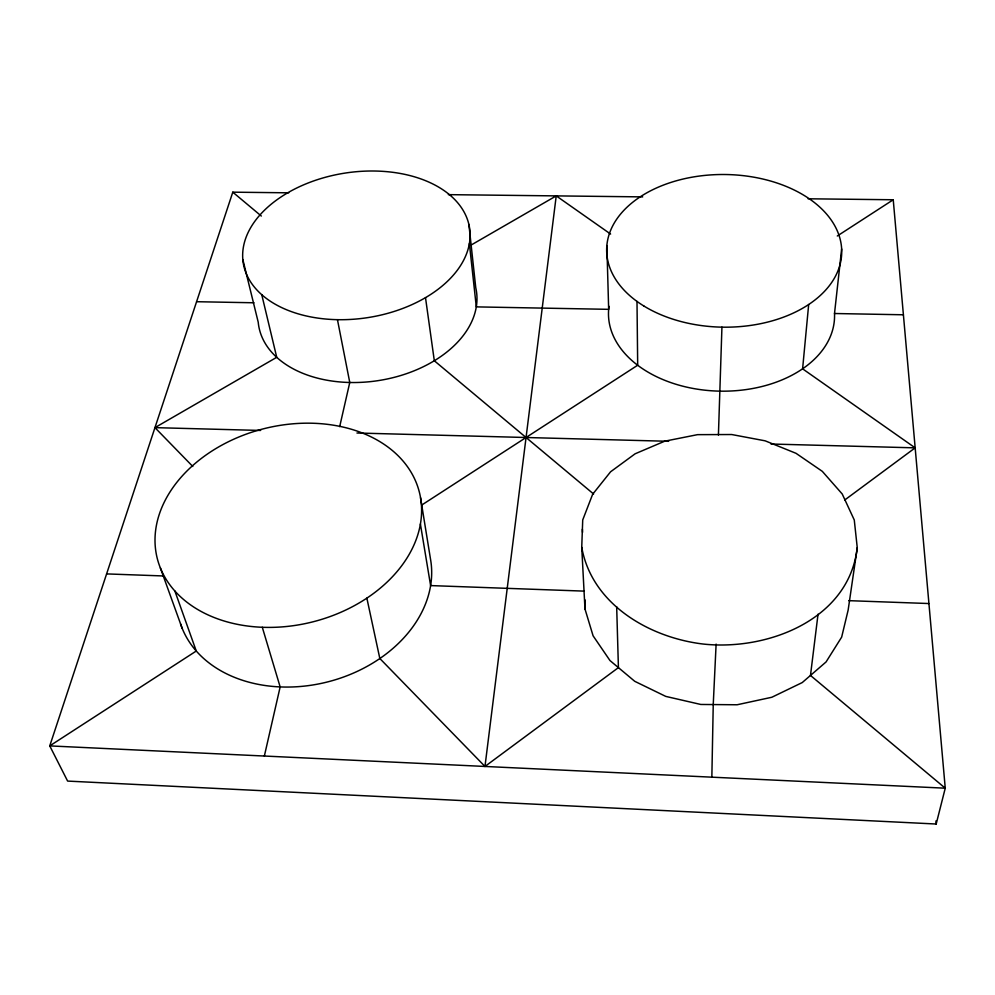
<?xml version="1.0" encoding="UTF-8"?>
<svg xmlns="http://www.w3.org/2000/svg" width="995" height="995" viewBox="0 0 995 995"><rect width="100%" height="100%" fill="white"/><g stroke="black" fill="none" stroke-linecap="round" stroke-linejoin="round"><path stroke-width="1.49" d="M711.848 777.157L713.241 704.572L716.114 644.101M718.415 435.039L721.935 327.144M584.973 608.965L581.739 547.287L582.722 519.962L592.647 494.266L610.582 471.792L635.146 453.782L664.747 441.183L697.557 434.653L731.698 434.529L765.167 440.835L796.012 453.31L822.305 471.344L842.23 494.005L854.27 519.987L857.255 547.66L848.15 610.059L841.658 637.123L826.074 661.936L802.256 682.558L771.834 697.259L737.096 704.771L700.791 704.46L665.767 696.4L634.748 681.314L609.972 660.543L593.082 635.793L584.973 608.965L585.271 600.072M808.674 304.507L802.604 368.834L915.164 447.849L844.705 500.025M609.015 306.323A113.057 76.316 1 0 0 717.843 391.097A113.057 76.316 1 0 0 834.506 313.512L841.646 248.986M818.039 614.189L810.477 675.443L945.25 788.189L936.183 824.022L67.623 781.087L49.75 745.902L232.793 192.172L288.737 192.819M366.856 598.132L379.829 658.503L484.975 766.448L556.23 195.891L610.619 234.074M264.359 756.026L280.155 686.923L262.294 627.273M339.681 426.631L349.767 382.49L337.454 319.669M857.255 547.66C849.083 619.885 767.145 651.078 703.055 644.026C649.337 637.584 591.876 604.375 581.739 547.287M484.975 766.448L618.417 667.62L616.676 606.751M421.706 505.062L637.683 365.227L636.999 301.423M837.293 235.989L893.236 199.759L945.25 788.189L49.75 745.902L196.264 651.029L174.884 591.03M192.794 466.481L154.959 427.639L276.734 357.304L261.747 294.669M470.971 245.131L556.23 195.891M448.347 194.647L642.695 196.886M808.102 198.789L893.236 199.759M196.587 301.709L253.986 302.778M834.506 313.512L903.398 314.781M154.959 427.639L260.628 430.449M356.944 433.012L668.665 441.295M770.988 444.019L915.164 447.849M106.602 573.904L163.279 575.956M584.028 591.117L430.611 585.582L420.4 524.042M848.747 600.657L928.932 603.542M232.793 192.172L261.337 216.052M593.592 494.005L434.317 360.762L425.499 297.617M160.382 567.958L182.135 628.243M242.867 259.645L258.227 322.231A110.234 73.257 -9 0 0 379.083 380.488A110.234 73.257 -9 0 0 475.759 287.679L468.894 224.385M420.524 497.662A135.171 99.624 -14.2 0 1 236.885 624.238A135.171 99.624 -14.2 0 1 207.52 453.956A135.171 99.624 -14.2 0 1 420.524 497.662L430.574 559.513A129.313 98.505 -14.9 0 1 328.163 681.774A129.313 98.505 -14.9 0 1 180.555 623.927M469.379 243.576A114.5 73.145 -8.7 0 1 288.674 310.602A114.5 73.145 -8.7 0 1 311.161 181.836A114.5 73.145 -8.7 0 1 469.379 243.576L476.306 306.883L608.666 309.333L606.863 245.566M935.934 820.925L936.183 824.022M582.386 529.253L582.548 532.35M643.777 305.95A117.534 76.329 0.7 0 0 838.636 269.036A117.534 76.329 0.7 0 0 690.169 177.533A117.534 76.329 0.7 0 0 643.777 305.95"/></g></svg>
